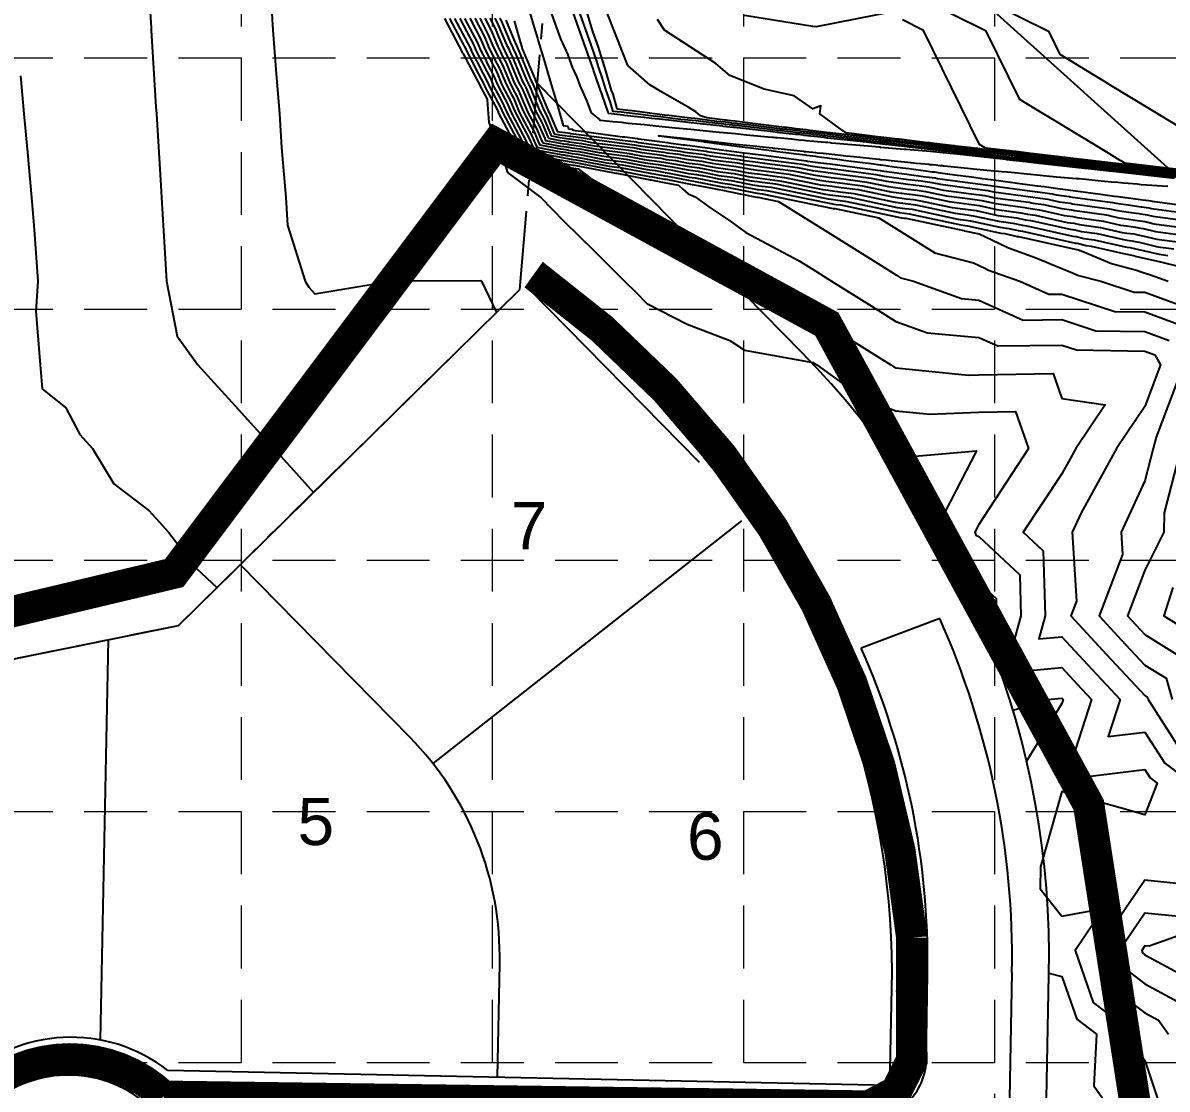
# Model space of a CAD drawing. Header units: feet. Extents: x 715 to 5843, y 11803 to 15011.
# Drawn here: x 1769.9 to 2134.4, y 13158.5 to 13498.2 of the extents above; entities that cross this region are included whole.
import ezdxf

# ---------------------------------------------------------------- set-up
doc = ezdxf.new("R2010")
doc.units = ezdxf.units.FT
doc.header["$LTSCALE"] = 20
doc.header["$MEASUREMENT"] = 0
for name, pattern in [('DASHED', [1.1, 0.85, -0.25]), ('HIDDEN', [0.375, 0.25, -0.125]), ('PHANTOM', [2.5, 1.25, -0.25, 0.25, -0.25, 0.25, -0.25]), ('PHANTOM2', [1.25, 0.625, -0.125, 0.125, -0.125, 0.125, -0.125])]:
    doc.linetypes.add(name, pattern=pattern)
for name, color, linetype in [('BC', 2, 'CONTINUOUS'), ('BOUNDARY', 6, 'PHANTOM'), ('CONC', 2, 'CONTINUOUS'), ('CONTOURS-MIN', 1, 'CONTINUOUS'), ('EROSION BLANKET', 84, 'CONTINUOUS'), ('GRID', 254, 'HIDDEN'), ('LIMITS OF DISTURBANCE', 1, 'DASHED'), ('LOT', 2, 'PHANTOM2'), ('LOTNO', 2, 'CONTINUOUS'), ('PLAT', 4, 'PHANTOM'), ('SCONTOUR', 3, 'CONTINUOUS'), ('SROW', 4, 'CONTINUOUS')]:
    doc.layers.add(name, color=color, linetype=linetype)
doc.styles.get("Standard").update_dxf_attribs({"font": 'ARIAL.TTF'})

msp = doc.modelspace()

# ---------------------------------------------------------------- linework, layer by layer
at = {"layer": 'BC', "color": 7}
msp.add_line((2084.99, 13195.68), (2083.15, 13099.71), dxfattribs=at)
msp.add_lwpolyline([(2035.9, 13148.89, 0.431739), (2057.7, 13167.49), (2058.09, 13195.35, 0.109103), (2036.94, 13299.03, -2.709763)], format="xyb", dxfattribs=at)
msp.add_arc((1819.39, 13200.19), 265.64, 359.0263, 24.0547, dxfattribs=at)
at = {"layer": 'BOUNDARY', "color": 7, "linetype": 'Continuous'}
msp.add_line((1946.07, 13621.97), (2200.37, 13392.67), dxfattribs=at)
at = {"layer": 'CONC', "color": 7}
msp.add_line((2061.96, 13308.47), (2036.94, 13299.03), dxfattribs=at)
at = {"layer": 'CONTOURS-MIN', "color": 5}
for points, elevation in [([(2140.76, 13449.86), (2126.88, 13451.5), (2120.97, 13452.16), (2119.77, 13452.29), (2118.14, 13452.47), (2115.58, 13452.78), (2112.79, 13453.09), (2097.97, 13454.85), (2092.66, 13455.44), (2090.66, 13455.66), (2086.88, 13456.11), (2085.14, 13456.3), (2076.9, 13457.29), (2074.34, 13457.57), (2072.19, 13457.81), (2067.51, 13458.37), (2066.16, 13458.52), (2065.81, 13458.56), (2060.12, 13459.24), (2058.92, 13459.38), (2058.6, 13459.41), (2056.64, 13459.63), (2049.42, 13460.5), (2047.26, 13460.74), (2043.85, 13461.15), (2043.02, 13461.25), (2042.66, 13461.29), (2028.83, 13462.96), (2026.06, 13463.27), (2020.75, 13463.92), (2019.51, 13464.05), (2017.28, 13464.33), (2016.96, 13464.36), (2013.4, 13464.8), (2012.6, 13464.88), (2012.51, 13464.89), (1997.49, 13466.73), (1996.9, 13466.8), (1996.76, 13466.82), (1995.45, 13466.98), (1995.28, 13467), (1993.97, 13467.16), (1993.65, 13467.19), (1987.76, 13467.93), (1985.72, 13468.52), (1984.23, 13469.81), (1982.1, 13471.19), (1973.69, 13476.03), (1969.6, 13478.39), (1962.59, 13484.56), (1960.79, 13489.16), (1959.49, 13492.46), (1950.19, 13516.21)], 561), ([(2139.02, 13448.76), (2134.25, 13449.32), (2122.37, 13450.65), (2119.97, 13450.92), (2116.69, 13451.29), (2115.87, 13451.38), (2110.18, 13452.02), (2105.58, 13452.56), (2093.51, 13453.91), (2088.95, 13454.42), (2087.87, 13454.55), (2083.79, 13455), (2081.51, 13455.27), (2075, 13456), (2069.52, 13456.61), (2068.31, 13456.75), (2064.71, 13457.15), (2063.75, 13457.26), (2062.34, 13457.43), (2058.9, 13457.81), (2057.96, 13457.91), (2052.33, 13458.54), (2050.66, 13458.74), (2043.79, 13459.5), (2043.04, 13459.59), (2042.86, 13459.62), (2041.62, 13459.75), (2038.62, 13460.12), (2026.23, 13461.49), (2025.21, 13461.61), (2018.82, 13462.32), (2018.42, 13462.37), (2016.66, 13462.56), (2016.03, 13462.64), (2011, 13463.19), (2010.44, 13463.25), (2007.97, 13463.56), (1998.54, 13464.59), (1996.35, 13464.83), (1996.16, 13464.86), (1993.04, 13465.2), (1992.87, 13465.22), (1985.76, 13466), (1984.58, 13466.15), (1977.35, 13466.94), (1976.49, 13467.05), (1971.75, 13467.57), (1971.22, 13467.64), (1968.46, 13467.94), (1967.79, 13468.02), (1961.42, 13468.71), (1961.14, 13468.75), (1956.5, 13469.25), (1956.34, 13469.7), (1956.23, 13470.08), (1953.68, 13477.32), (1953.52, 13477.88), (1951.67, 13483.14), (1951.56, 13483.49), (1948.72, 13491.56), (1941.1, 13513.24)], 558), ([(1810.03, 13508.46), (1810.73, 13496.54), (1810.79, 13495.84), (1812.25, 13471.43), (1812.43, 13469.19), (1813.82, 13446.36), (1814.06, 13442.54), (1815.36, 13421.26), (1815.68, 13415.89), (1819.06, 13398.34), (1825.65, 13389.24), (1830.82, 13383.55), (1836.47, 13377.33), (1843.46, 13369.63), (1849.85, 13362.59), (1856.09, 13355.72), (1862.54, 13348.62)], 574), ([(1848.77, 13508.24), (1849.55, 13495.84), (1850.49, 13483.32), (1851.66, 13469.19), (1852.28, 13458.48), (1853.63, 13442.54), (1854.16, 13433.72), (1859.81, 13415.89), (1860.99, 13413.96), (1862.91, 13411.85), (1887.11, 13415.89), (1889.35, 13416.19), (1889.49, 13416.03), (1915.79, 13416.09), (1915.89, 13415.99), (1915.99, 13415.89), (1920.8, 13405.9)], 573), ([(2142.49, 13450.95), (2120.89, 13453.5), (2119.87, 13454.12), (2119.47, 13454.36), (2115.21, 13456.95), (2098.49, 13467.07), (2096.46, 13468.31), (2093.21, 13470.28), (2087.5, 13473.73), (2076.81, 13495.49), (2054.87, 13506.43)], 564), ([(1930.58, 13504.27), (1933.12, 13495.61), (1933.81, 13493.31), (1933.98, 13492.72), (1935.6, 13487.21), (1936.89, 13482.87), (1937.86, 13479.58), (1939.64, 13473.63), (1940.74, 13469.9), (1942.07, 13465.45), (1943.47, 13465.23), (1943.72, 13464.43), (1944.97, 13464.26), (1944.99, 13464.21), (1945.05, 13464.02), (1948.55, 13463.55), (1949.37, 13463.44), (1959.42, 13462.11), (1960.86, 13461.92), (1961.63, 13461.82), (1965.65, 13461.29), (1966.04, 13461.24), (1966.95, 13461.12), (1975.25, 13460.02), (1975.7, 13459.96), (1980.26, 13459.35), (1980.75, 13459.29), (1987.93, 13458.33), (1988, 13458.32), (1992.44, 13457.73), (1998.82, 13456.91), (1998.85, 13456.9), (2004.1, 13456.22), (2005.82, 13456), (2019.5, 13454.23), (2019.85, 13454.16), (2024.02, 13453.61), (2027.02, 13453.22), (2032.53, 13452.5), (2042.96, 13451.14), (2043.58, 13451.01), (2052.25, 13449.87), (2056.71, 13449.28), (2060.5, 13448.78), (2061.29, 13448.62), (2072.56, 13447.12), (2078.19, 13446.38), (2078.82, 13446.24), (2092.97, 13444.36), (2093.24, 13444.3), (2097.75, 13443.69), (2099.11, 13443.39), (2103.26, 13442.83), (2103.5, 13442.77), (2117.04, 13440.95), (2118.11, 13440.7), (2121.3, 13440.27), (2126.1, 13439.62), (2126.31, 13439.57), (2128.63, 13439.26), (2129.45, 13439.07), (2146, 13436.81)], 557), ([(2136.71, 13448.6), (2122.84, 13450.15), (2120.03, 13450.46), (2116.2, 13450.89), (2115.97, 13450.92), (2109.31, 13451.66), (2108.12, 13451.8), (2093.79, 13453.4), (2088.37, 13454), (2088.2, 13454.02), (2083.34, 13454.56), (2083.04, 13454.6), (2075.21, 13455.47), (2068.63, 13456.2), (2068.58, 13456.21), (2064.22, 13456.69), (2063.56, 13456.77), (2063.07, 13456.81), (2063.07, 13456.81), (2063.06, 13456.81), (2058.91, 13457.16), (2058.89, 13457.16), (2057.79, 13457.25), (2057.69, 13457.26), (2051.33, 13457.79), (2051.1, 13457.82), (2050.64, 13457.87), (2043.09, 13458.51), (2042.86, 13458.53), (2042.82, 13458.54), (2041.51, 13458.65), (2040.35, 13458.77), (2027.56, 13459.88), (2027.18, 13459.92), (2026.37, 13460.01), (2025.95, 13460.05), (2025.56, 13460.09), (2025.45, 13460.11), (2019.41, 13460.63), (2018.84, 13460.7), (2018.72, 13460.71), (2017.12, 13460.85), (2014.71, 13461.11), (2010.17, 13461.52), (2009.68, 13461.56), (2009, 13461.64), (2008.46, 13461.69), (2000.44, 13462.41), (1998.6, 13462.61), (1996.87, 13462.77), (1994.32, 13463.05), (1991.87, 13463.27), (1990.78, 13463.39), (1985.56, 13463.87), (1982.7, 13464.18), (1977.67, 13464.64), (1975.67, 13464.87), (1972.53, 13465.16), (1969.7, 13465.47), (1967.92, 13465.64), (1966.68, 13465.77), (1962.72, 13466.14), (1960.55, 13466.38), (1957.84, 13466.64), (1953.78, 13467.09), (1953.69, 13467.35), (1951.01, 13469.49), (1949.61, 13473.42), (1947.42, 13478.22), (1946.49, 13480.85), (1944.93, 13484.24), (1943.6, 13487.99), (1941.23, 13493.03), (1938.08, 13501.91)], 557), ([(2139.6, 13449.13), (2131.79, 13450.05), (2121.9, 13451.15), (2119.9, 13451.38), (2117.17, 13451.68), (2115.77, 13451.85), (2111.05, 13452.37), (2103.04, 13453.32), (2093.23, 13454.42), (2089.52, 13454.83), (2087.54, 13455.07), (2084.24, 13455.43), (2079.97, 13455.94), (2074.78, 13456.52), (2070.41, 13457.01), (2068.04, 13457.29), (2065.19, 13457.61), (2064.44, 13457.69), (2061.6, 13458.03), (2058.91, 13458.33), (2058.18, 13458.41), (2053.77, 13458.9), (2050.25, 13459.33), (2044.95, 13459.92), (2043.31, 13460.11), (2042.92, 13460.16), (2041.96, 13460.27), (2035.36, 13461.07), (2026.18, 13462.08), (2023.72, 13462.38), (2019.05, 13462.9), (2018.04, 13463.02), (2016.76, 13463.16), (2015.15, 13463.36), (2011.54, 13463.76), (2011.13, 13463.8), (2004.48, 13464.62), (1997.99, 13465.33), (1996.48, 13465.5), (1995.93, 13465.56), (1993.79, 13465.8), (1993.23, 13465.87), (1988.39, 13466.4), (1984.25, 13466.92), (1979.51, 13467.44), (1976.09, 13467.86), (1973.09, 13468.19), (1970.77, 13468.49), (1969.07, 13468.67), (1965.91, 13469.07), (1962.15, 13469.48), (1960.58, 13469.68), (1957.89, 13469.97), (1957.8, 13470.23), (1957.06, 13472.75), (1955.57, 13476.99), (1954.47, 13480.74), (1953.36, 13483.89), (1952.65, 13486.28), (1950.93, 13491.17), (1946.31, 13504.32)], 559), ([(2048, 13501.87), (2022.66, 13496.95), (2021.56, 13496.97), (1999.74, 13500.49)], 563), ([(1904.26, 13499.6), (1910.1, 13488.46), (1910.18, 13488.28), (1912.78, 13483.33), (1912.8, 13483.3), (1915.87, 13477.46), (1915.9, 13477.39), (1917.77, 13473.86), (1918, 13470.57), (1918.09, 13469.29), (1918.3, 13466.45), (1923.91, 13451.88), (1924.28, 13450.55), (1934.89, 13442.54), (1938.53, 13438.8), (1942.24, 13434.99), (1951.86, 13425.6), (1961.57, 13415.89), (1965.16, 13412.35), (1968.68, 13408.79), (1981.48, 13402.15), (1995.12, 13397.04), (1999.74, 13393.9), (2021.56, 13390.01), (2022.03, 13389.72), (2022.78, 13389.24), (2037.43, 13378.59), (2048, 13374.63), (2058.83, 13373.51), (2074.44, 13374.17), (2086.11, 13374.35), (2090.23, 13362.59), (2074.44, 13338.35), (2073.2, 13335.95), (2073.47, 13334.96), (2074.44, 13334.54), (2087.44, 13322.4), (2087.85, 13309.3), (2082.83, 13291.1), (2100.88, 13292.86), (2105.77, 13287.57), (2110.37, 13282.65), (2102.17, 13257.29), (2127.33, 13260.31), (2129, 13257.69), (2131.27, 13256), (2127.33, 13245.88), (2119.48, 13248.09), (2100.88, 13253.32), (2094.07, 13229.35), (2093.98, 13222.39), (2100.88, 13213.65), (2114.18, 13216.1), (2105.1, 13202.7), (2110.85, 13186.09), (2124.06, 13176.05), (2123.88, 13172.58), (2127.33, 13167.69), (2131.87, 13153.98)], 571), ([(1907.45, 13499.6), (1912.38, 13490.22), (1912.94, 13488.86), (1915.14, 13484.68), (1915.26, 13484.39), (1917.86, 13479.45), (1918.54, 13477.82), (1921.29, 13472.63), (1922.17, 13470.96), (1922.78, 13469.51), (1928.93, 13457.91), (1929.25, 13457.15), (1930.01, 13455.72), (1941.48, 13453.54), (1941.65, 13453.52), (1941.8, 13453.5), (1942.61, 13453.34), (1943.31, 13453.21), (1945.2, 13452.85), (1945.57, 13452.8), (1958.22, 13450.39), (1958.83, 13450.31), (1959.07, 13450.28), (1969.76, 13448.2), (1969.98, 13448.18), (1974.18, 13447.35), (1974.24, 13447.35), (1978.71, 13446.47), (1980.13, 13445.2), (1981.79, 13443.72), (1984.04, 13442.73), (1988.78, 13439.4), (1995.12, 13435.11), (2000.17, 13431.41), (2017.21, 13422.36), (2022.52, 13419.04), (2027.55, 13415.89), (2040.17, 13407.99), (2048, 13403.09), (2058.13, 13399.45), (2074.44, 13397.98), (2080.44, 13395.28), (2100.88, 13395.5), (2105.57, 13393.97), (2127.33, 13393.55), (2130.46, 13392.4), (2132.34, 13389.24), (2127.33, 13375.99), (2118.31, 13362.59), (2107.02, 13342.13), (2104.16, 13335.95), (2105.56, 13314), (2103.75, 13309.3), (2115.11, 13296.98), (2127.33, 13283.91), (2128.1, 13283.43), (2128.32, 13282.65), (2138.31, 13267.06)], 569), ([(1909.05, 13499.61), (1913.51, 13491.1), (1914.32, 13489.16), (1916.32, 13485.36), (1916.49, 13484.94), (1918.86, 13480.45), (1919.86, 13478.03), (1922.36, 13473.3), (1923.17, 13471.78), (1924.09, 13469.57), (1929.71, 13458.98), (1930.23, 13457.74), (1930.93, 13456.43), (1941.42, 13454.44), (1941.74, 13454.4), (1942.02, 13454.36), (1942.76, 13454.22), (1943.4, 13454.1), (1945.13, 13453.77), (1945.86, 13453.68), (1957.43, 13451.46), (1959.03, 13451.26), (1959.64, 13451.18), (1969.43, 13449.28), (1970.43, 13449.15), (1974.28, 13448.4), (1974.75, 13448.34), (1982.59, 13446.8), (1983.15, 13446.73), (1987.29, 13445.91), (1993.79, 13444.62), (1994.28, 13444.56), (2003.65, 13442.69), (2003.75, 13442.67), (2003.79, 13442.67), (2004.05, 13442.64), (2010.65, 13441.29), (2026.31, 13431.48), (2044.16, 13420.31), (2048.24, 13417.76), (2049.49, 13416.97), (2053.6, 13415.89), (2068.96, 13410.37), (2074.44, 13409.88), (2088.6, 13403.51), (2100.88, 13403.64), (2111.68, 13400.12), (2127.33, 13399.82), (2135.02, 13397)], 568), ([(1910.64, 13499.61), (1914.65, 13491.98), (1915.69, 13489.45), (1917.49, 13486.03), (1917.72, 13485.49), (1919.85, 13481.44), (1921.18, 13478.25), (1923.44, 13473.97), (1924.17, 13472.6), (1925.41, 13469.63), (1930.49, 13460.04), (1931.21, 13458.33), (1931.84, 13457.14), (1941.36, 13455.34), (1941.83, 13455.28), (1942.24, 13455.23), (1942.91, 13455.1), (1943.49, 13454.99), (1945.06, 13454.69), (1946.14, 13454.55), (1956.63, 13452.54), (1959.22, 13452.21), (1960.21, 13452.09), (1969.1, 13450.36), (1970.88, 13450.13), (1974.38, 13449.45), (1975.26, 13449.34), (1982.38, 13447.94), (1983.59, 13447.78), (1987.35, 13447.04), (1993.26, 13445.87), (1994.69, 13445.68), (2003.22, 13443.98), (2003.79, 13443.91), (2003.97, 13443.88), (2005.46, 13443.69), (2028.06, 13439.08), (2028.24, 13439.05), (2028.36, 13439.04), (2028.6, 13439.01), (2029.04, 13438.95), (2042.59, 13436.11), (2049.95, 13431.5), (2060.44, 13424.93), (2072.73, 13421.7), (2076.53, 13419.88), (2077.56, 13419.39), (2087.54, 13415.89), (2096.77, 13411.75), (2100.88, 13411.79), (2117.78, 13406.27), (2127.33, 13406.09), (2139.58, 13401.59)], 567), ([(1912.24, 13499.62), (1915.79, 13492.85), (1917.07, 13489.75), (1918.67, 13486.71), (1918.95, 13486.04), (1920.84, 13482.44), (1922.5, 13478.46), (1924.52, 13474.65), (1925.16, 13473.42), (1926.73, 13469.68), (1931.28, 13461.11), (1932.2, 13458.92), (1932.76, 13457.86), (1941.29, 13456.24), (1941.92, 13456.16), (1942.46, 13456.09), (1943.06, 13455.97), (1943.58, 13455.88), (1944.99, 13455.61), (1946.43, 13455.42), (1955.84, 13453.62), (1959.41, 13453.17), (1960.78, 13452.99), (1968.77, 13451.44), (1971.33, 13451.11), (1974.47, 13450.5), (1975.77, 13450.33), (1982.18, 13449.07), (1984.03, 13448.83), (1987.41, 13448.17), (1992.73, 13447.11), (1995.11, 13446.81), (2002.78, 13445.27), (2003.82, 13445.14), (2004.16, 13445.09), (2006.86, 13444.74), (2027.24, 13440.58), (2027.82, 13440.51), (2028.23, 13440.45), (2028.99, 13440.35), (2030.43, 13440.17), (2049.84, 13436.1), (2050.52, 13436.01), (2050.86, 13435.97), (2051.16, 13435.93), (2069.63, 13431.98), (2069.81, 13431.95), (2069.9, 13431.94), (2074.53, 13430.93), (2080.76, 13427.95), (2083.87, 13426.47), (2092.4, 13423.48), (2102.63, 13419.21), (2103.53, 13418.83), (2106.13, 13417.75), (2113.26, 13415.89), (2123.88, 13412.42), (2127.33, 13412.36), (2144.14, 13406.19)], 566), ([(1915.43, 13499.63), (1918.06, 13494.61), (1919.83, 13490.33), (1921.03, 13488.06), (1921.41, 13487.13), (1922.83, 13484.44), (1925.14, 13478.88), (1926.67, 13476), (1927.16, 13475.07), (1929.36, 13469.8), (1932.85, 13463.24), (1934.16, 13460.1), (1934.6, 13459.28), (1941.17, 13458.04), (1942.09, 13457.92), (1942.89, 13457.82), (1943.36, 13457.73), (1943.76, 13457.65), (1944.84, 13457.45), (1946.99, 13457.17), (1954.26, 13455.78), (1959.79, 13455.07), (1961.93, 13454.8), (1968.1, 13453.6), (1972.24, 13453.07), (1974.67, 13452.59), (1976.79, 13452.32), (1981.76, 13451.35), (1984.9, 13450.94), (1987.53, 13450.42), (1991.66, 13449.6), (1995.93, 13449.05), (2001.91, 13447.86), (2003.88, 13447.6), (2004.53, 13447.52), (2009.67, 13446.85), (2025.6, 13443.6), (2026.97, 13443.42), (2027.96, 13443.29), (2029.78, 13443.05), (2033.22, 13442.6), (2048.45, 13439.41), (2050.9, 13439.09), (2052.16, 13438.93), (2053.23, 13438.79), (2067.78, 13435.68), (2070.42, 13435.32), (2071.75, 13435.15), (2081.13, 13433.1), (2083.99, 13432.72), (2087.51, 13431.93), (2088.36, 13431.82), (2105.24, 13428.03), (2105.76, 13427.96), (2108.66, 13427.3), (2110.21, 13427.09), (2121.51, 13424.48), (2121.73, 13424.45), (2122.06, 13424.41), (2124.13, 13423.92), (2124.27, 13423.9), (2132.3, 13422.01), (2132.74, 13421.95), (2138.4, 13420.57)], 564), ([(1917.02, 13499.63), (1919.2, 13495.49), (1921.21, 13490.63), (1922.21, 13488.74), (1922.64, 13487.68), (1923.83, 13485.43), (1926.46, 13479.1), (1927.75, 13476.67), (1928.16, 13475.89), (1930.68, 13469.86), (1933.63, 13464.3), (1935.15, 13460.7), (1935.52, 13460), (1941.11, 13458.94), (1942.18, 13458.8), (1943.11, 13458.68), (1943.51, 13458.6), (1943.85, 13458.54), (1944.77, 13458.36), (1947.28, 13458.04), (1953.46, 13456.86), (1959.98, 13456.03), (1962.5, 13455.7), (1967.77, 13454.68), (1972.69, 13454.05), (1974.77, 13453.64), (1977.3, 13453.32), (1981.55, 13452.48), (1985.34, 13451.99), (1987.59, 13451.55), (1991.13, 13450.85), (1996.34, 13450.17), (2001.47, 13449.15), (2003.91, 13448.83), (2004.71, 13448.73), (2011.07, 13447.9), (2024.78, 13445.11), (2026.55, 13444.88), (2027.83, 13444.71), (2030.17, 13444.4), (2034.61, 13443.82), (2047.76, 13441.07), (2051.09, 13440.63), (2052.81, 13440.41), (2054.27, 13440.21), (2066.85, 13437.52), (2070.73, 13437.01), (2072.67, 13436.75), (2080.8, 13434.98), (2085.28, 13434.38), (2088.32, 13433.7), (2089.7, 13433.52), (2104.36, 13430.22), (2105.4, 13430.08), (2107.92, 13429.51), (2111.19, 13429.07), (2121.02, 13426.8), (2121.67, 13426.71), (2122.64, 13426.58), (2124.44, 13426.16), (2124.89, 13426.1), (2131.89, 13424.45), (2134.63, 13424.07)], 563), ([(1918.62, 13499.63), (1920.34, 13496.37), (1922.59, 13490.92), (1923.38, 13489.41), (1923.88, 13488.23), (1924.82, 13486.43), (1927.78, 13479.31), (1928.82, 13477.34), (1929.16, 13476.71), (1932, 13469.92), (1934.41, 13465.37), (1936.13, 13461.29), (1936.44, 13460.71), (1941.05, 13459.84), (1942.27, 13459.68), (1943.33, 13459.54), (1943.66, 13459.48), (1943.94, 13459.43), (1944.7, 13459.28), (1947.56, 13458.92), (1952.67, 13457.94), (1960.17, 13456.98), (1963.07, 13456.61), (1967.44, 13455.76), (1973.14, 13455.03), (1974.87, 13454.69), (1977.81, 13454.31), (1981.35, 13453.62), (1985.77, 13453.05), (1987.65, 13452.68), (1990.6, 13452.09), (1996.76, 13451.3), (2001.03, 13450.44), (2003.94, 13450.06), (2004.9, 13449.94), (2012.48, 13448.96), (2023.95, 13446.62), (2026.13, 13446.33), (2027.69, 13446.13), (2030.57, 13445.75), (2036, 13445.04), (2047.06, 13442.73), (2051.29, 13442.17), (2053.46, 13441.88), (2055.31, 13441.64), (2065.92, 13439.37), (2071.04, 13438.7), (2073.59, 13438.36), (2080.47, 13436.85), (2086.56, 13436.04), (2089.14, 13435.47), (2091.04, 13435.21), (2103.49, 13432.42), (2105.04, 13432.21), (2107.18, 13431.72), (2112.17, 13431.05), (2120.54, 13429.12), (2121.61, 13428.97), (2123.22, 13428.75), (2124.75, 13428.39), (2125.51, 13428.29), (2131.49, 13426.88), (2136.52, 13426.2)], 562), ([(1920.22, 13499.64), (1921.47, 13497.24), (1923.97, 13491.21), (1924.56, 13490.09), (1925.11, 13488.77), (1925.81, 13487.43), (1929.11, 13479.52), (1929.9, 13478.02), (1930.16, 13477.53), (1933.31, 13469.98), (1935.2, 13466.43), (1937.12, 13461.88), (1937.36, 13461.42), (1940.98, 13460.73), (1942.36, 13460.56), (1943.55, 13460.41), (1943.8, 13460.36), (1944.03, 13460.32), (1944.63, 13460.2), (1947.85, 13459.79), (1951.88, 13459.02), (1960.36, 13457.93), (1963.64, 13457.51), (1967.11, 13456.84), (1973.59, 13456.01), (1974.97, 13455.74), (1978.32, 13455.31), (1981.14, 13454.75), (1986.21, 13454.1), (1987.71, 13453.8), (1990.06, 13453.34), (1997.17, 13452.42), (2000.6, 13451.73), (2003.97, 13451.3), (2005.08, 13451.15), (2013.88, 13450.01), (2023.13, 13448.12), (2025.71, 13447.79), (2027.56, 13447.55), (2030.96, 13447.1), (2037.39, 13446.26), (2046.36, 13444.38), (2051.48, 13443.71), (2054.11, 13443.36), (2056.35, 13443.07), (2064.99, 13441.22), (2071.34, 13440.38), (2074.51, 13439.96), (2080.14, 13438.73), (2087.84, 13437.71), (2089.96, 13437.23), (2092.38, 13436.91), (2102.61, 13434.61), (2104.69, 13434.33), (2106.45, 13433.93), (2113.14, 13433.03), (2120.05, 13431.43), (2121.54, 13431.23), (2123.79, 13430.93), (2125.06, 13430.63), (2126.14, 13430.48), (2131.08, 13429.32), (2138.42, 13428.32)], 561), ([(1923.75, 13499), (1926.73, 13491.8), (1926.92, 13491.44), (1927.57, 13489.87), (1927.8, 13489.42), (1931.75, 13479.95), (1932.05, 13479.37), (1932.15, 13479.18), (1935.95, 13470.1), (1936.77, 13468.56), (1939.08, 13463.06), (1939.19, 13462.85), (1940.86, 13462.53), (1942.53, 13462.32), (1943.98, 13462.13), (1944.1, 13462.11), (1944.21, 13462.09), (1944.48, 13462.04), (1948.41, 13461.54), (1950.29, 13461.18), (1960.74, 13459.84), (1964.78, 13459.32), (1966.44, 13459), (1974.49, 13457.97), (1975.16, 13457.83), (1979.34, 13457.3), (1980.73, 13457.02), (1987.08, 13456.21), (1987.83, 13456.06), (1989, 13455.83), (1998, 13454.66), (1999.72, 13454.32), (2004.04, 13453.76), (2005.45, 13453.58), (2016.69, 13452.12), (2021.49, 13451.14), (2024.86, 13450.7), (2027.29, 13450.38), (2031.75, 13449.8), (2040.18, 13448.7), (2044.97, 13447.7), (2051.86, 13446.79), (2055.41, 13446.32), (2058.43, 13445.93), (2063.14, 13444.92), (2071.95, 13443.75), (2076.35, 13443.17), (2079.48, 13442.48), (2090.4, 13441.03), (2091.6, 13440.76), (2095.07, 13440.3), (2100.86, 13439), (2103.97, 13438.58), (2104.98, 13438.35), (2115.09, 13436.99), (2119.08, 13436.07), (2121.42, 13435.75), (2124.95, 13435.27), (2125.69, 13435.1), (2127.38, 13434.87), (2130.26, 13434.19), (2142.21, 13432.57)], 559), ([(1926.36, 13498.81), (1928.34, 13492.14), (1928.85, 13490.43), (1928.87, 13490.37), (1928.99, 13489.95), (1933.07, 13480.16), (1933.13, 13480.04), (1933.15, 13480), (1937.27, 13470.16), (1937.55, 13469.63), (1940.07, 13463.65), (1940.11, 13463.56), (1940.8, 13463.43), (1942.62, 13463.2), (1944.2, 13463), (1944.25, 13462.99), (1944.3, 13462.98), (1944.41, 13462.96), (1948.7, 13462.41), (1949.5, 13462.26), (1960.93, 13460.79), (1965.35, 13460.23), (1966.11, 13460.08), (1974.94, 13458.94), (1975.26, 13458.88), (1979.85, 13458.29), (1980.52, 13458.16), (1987.52, 13457.26), (1987.89, 13457.19), (1988.47, 13457.07), (1998.41, 13455.79), (1999.29, 13455.61), (2004.07, 13454.99), (2005.63, 13454.79), (2018.09, 13453.17), (2020.67, 13452.65), (2024.44, 13452.15), (2027.15, 13451.8), (2032.14, 13451.15), (2041.57, 13449.92), (2044.27, 13449.35), (2052.06, 13448.33), (2056.06, 13447.8), (2059.47, 13447.35), (2062.21, 13446.77), (2072.26, 13445.44), (2077.27, 13444.77), (2079.15, 13444.36), (2091.69, 13442.69), (2092.42, 13442.53), (2096.41, 13442), (2099.99, 13441.19), (2103.62, 13440.7), (2104.24, 13440.56), (2116.07, 13438.97), (2118.59, 13438.39), (2121.36, 13438.01), (2125.52, 13437.45), (2126, 13437.34), (2128.01, 13437.06), (2129.85, 13436.63), (2144.1, 13434.69)], 558), ([(2141.34, 13450.22), (2124.42, 13452.22), (2120.5, 13452.66), (2119.71, 13452.75), (2118.62, 13452.87), (2115.48, 13453.24), (2113.67, 13453.44), (2095.43, 13455.61), (2092.38, 13455.95), (2091.23, 13456.08), (2086.55, 13456.63), (2085.59, 13456.74), (2075.37, 13457.96), (2074.13, 13458.1), (2073.08, 13458.21), (2067.24, 13458.91), (2066.65, 13458.98), (2066.49, 13459), (2059.39, 13459.85), (2058.93, 13459.9), (2058.81, 13459.91), (2058.07, 13460), (2049, 13461.09), (2048.41, 13461.15), (2044.12, 13461.67), (2043.08, 13461.8), (2043.01, 13461.81), (2032.14, 13463.12), (2029.84, 13464.72), (2023.75, 13469.19), (2024.1, 13471.75), (2021.56, 13470.78), (2015.65, 13474.91), (2006.02, 13477.06), (1995.12, 13481.4), (1990.69, 13485.24), (1974.26, 13495.84), (1972.1, 13499.29)], 562), ([(2141.91, 13450.59), (2121.96, 13452.94), (2120.03, 13453.16), (2119.64, 13453.2), (2119.11, 13453.26), (2115.38, 13453.7), (2114.54, 13453.8), (2092.89, 13456.37), (2092.1, 13456.46), (2091.8, 13456.49), (2086.22, 13457.16), (2086.05, 13457.17), (2076.52, 13458.31), (2074.67, 13459.43), (2056.84, 13495.73), (2050.11, 13499.09)], 563), ([(2134.66, 13446.01), (2126.12, 13446.62), (2124.82, 13446.75), (2122.05, 13447.03), (2120.51, 13447.15), (2118.71, 13447.33), (2116.69, 13447.48), (2113.43, 13447.72), (2106.48, 13448.44), (2105.49, 13448.54), (2099.14, 13449.03), (2096.03, 13449.35), (2092.95, 13449.67), (2090.86, 13449.83), (2083.53, 13450.6), (2081.77, 13450.74), (2079.61, 13450.97), (2076.99, 13451.18), (2072.75, 13451.62), (2070.78, 13451.78), (2064.41, 13452.46), (2063.21, 13452.56), (2062.9, 13452.58), (2062.09, 13452.67), (2060.7, 13452.82), (2059.63, 13452.91), (2058.81, 13452.99), (2058.53, 13453.02), (2056, 13453.29), (2054.42, 13453.42), (2051.78, 13453.7), (2046.53, 13454.26), (2044.83, 13454.41), (2043.15, 13454.59), (2042.84, 13454.62), (2042.55, 13454.65), (2034.57, 13455.5), (2032.08, 13455.72), (2030.36, 13455.91), (2026.73, 13456.3), (2024.8, 13456.51), (2023.04, 13456.7), (2022.55, 13456.75), (2021.56, 13456.84), (2019.34, 13457.08), (2018.86, 13457.13), (2018.61, 13457.16), (2009.47, 13458.15), (2008.9, 13458.2), (2008.84, 13458.21), (2006.47, 13458.47), (2004.63, 13458.67), (2003.74, 13458.75), (1998.18, 13459.36), (1998.02, 13459.37), (1990.51, 13460.2), (1990.35, 13460.22), (1987.25, 13460.56), (1986.96, 13460.58), (1979.37, 13461.42), (1979.24, 13461.44), (1974.22, 13461.99), (1974.2, 13461.99), (1972.42, 13462.19), (1974.16, 13461.97), (1974.22, 13461.96), (1979.19, 13461.31), (1979.31, 13461.29), (1986.7, 13460.33), (1987.09, 13460.28), (1990.09, 13459.89), (1990.83, 13459.79), (1998.2, 13458.83), (2003.54, 13458.13), (2004.15, 13458.05), (2005.87, 13457.83), (2006.09, 13457.8), (2008.33, 13457.5), (2010.33, 13457.24), (2019.03, 13456.1), (2019.49, 13456.04), (2021.55, 13455.77), (2022.36, 13455.66), (2022.82, 13455.6), (2024.44, 13455.39), (2026.2, 13455.16), (2026.84, 13455.07), (2030.17, 13454.64), (2031.45, 13454.47), (2033.04, 13454.26), (2040.11, 13453.33), (2042.99, 13452.95), (2043.27, 13452.91), (2044.76, 13452.72), (2047.48, 13452.35), (2052.1, 13451.75), (2054.39, 13451.45), (2055.97, 13451.23), (2058.14, 13450.95), (2059.56, 13450.76), (2060.26, 13450.67), (2061.44, 13450.51), (2062.12, 13450.42), (2066.81, 13449.79), (2072.12, 13449.1), (2075.56, 13448.64), (2078.19, 13448.29), (2079.91, 13448.06), (2087.51, 13447.04), (2093.11, 13446.3), (2095.4, 13446), (2098.08, 13445.64), (2100.33, 13445.34), (2102.9, 13445), (2103.61, 13444.9), (2113.21, 13443.6), (2117.62, 13443.02), (2118.77, 13442.87), (2121.17, 13442.54), (2122.87, 13442.32), (2126.62, 13441.81), (2128.54, 13441.55), (2129.25, 13441.46), (2129.63, 13441.41), (2145.47, 13439.26)], 556), ([(2139.63, 13389.24), (2130.93, 13366.22), (2130.01, 13362.59), (2127.33, 13352.27), (2119.78, 13335.95), (2120.23, 13328.79), (2112.76, 13309.3), (2119.78, 13301.69), (2127.33, 13293.61), (2134.06, 13289.43), (2135.98, 13282.65)], 568), ([(2138.79, 13362.59), (2133.47, 13342.14), (2133.34, 13335.95), (2127.33, 13323.8), (2121.77, 13309.3), (2124.45, 13306.39), (2127.33, 13303.31), (2140.01, 13295.43)], 567), ([(2044.35, 13362.13), (2046.38, 13360.96), (2048, 13359.6), (2073.72, 13361.87), (2060.35, 13335.95), (2063.38, 13324.8), (2074.44, 13319.95), (2079.93, 13314.83), (2080.11, 13309.3), (2077.82, 13301.02)], 572), ([(2136.23, 13318.27), (2133.31, 13309.3), (2145.97, 13301.43)], 566), ([(2085.33, 13279.22), (2096.33, 13282.65), (2100.88, 13283.09), (2101.1, 13282.86), (2101.3, 13282.65), (2100.88, 13281.37), (2089.65, 13262.98)], 572), ([(2138.05, 13213.51), (2127.33, 13214.63), (2119.24, 13202.7), (2121.33, 13196.66), (2127.33, 13192.1), (2137.67, 13186.48)], 569), ([(2153.77, 13213.03), (2128.67, 13204.06), (2127.33, 13204.2), (2126.31, 13202.7), (2126.57, 13201.94), (2127.33, 13201.37), (2143.65, 13192.5)], 568), ([(2096.78, 13195.5), (2100.88, 13194.46), (2105.61, 13180.81), (2111.87, 13176.05), (2111.05, 13159.64), (2118.25, 13149.4), (2116.7, 13138.7), (2125.79, 13122.75), (2125.22, 13120.63), (2121.19, 13096.1), (2118.47, 13087.18), (2115.08, 13069.46), (2108.26, 13050.24), (2106.55, 13042.81), (2100.88, 13029.28), (2093.22, 13016.16), (2093.11, 13015.93)], 572)]:
    msp.add_lwpolyline(points, dxfattribs=dict(at, elevation=elevation))
at = {"layer": 'EROSION BLANKET', "const_width": 10}
msp.add_lwpolyline([(1615.6, 12896.15), (1740.27, 12892.98, 0.467149), (1747.46, 12901.15), (1749.72, 13101.1), (1745.71, 13106.25, -0.831057), (1814.74, 13156.27), (2039.28, 13153.14), (2048.08, 13157.73), (2053.09, 13167.76), (2052.99, 13189.8), (2053.08, 13206.77, 0.218453), (1932.6, 13418, -3.75224)], format="xyb", dxfattribs=at)
at = {"layer": 'GRID', "color": 252, "linetype": 'HIDDEN', "lineweight": 0, "ltscale": 4}
for p, q in [((1839.45, 14927.01), (1839.45, 12126.65)), ((1919.45, 14927.01), (1919.45, 12126.65)), ((1999.45, 14927.01), (1999.45, 12126.65)), ((2079.45, 14927.01), (2079.45, 12126.65)), ((799.45, 13487.01), (5759.45, 13487.01)), ((799.45, 13407.01), (5759.45, 13407.01)), ((799.45, 13327.01), (5759.45, 13327.01)), ((799.45, 13247.01), (5759.45, 13247.01)), ((799.45, 13167.01), (5759.45, 13167.01))]:
    msp.add_line(p, q, dxfattribs=at)
at = {"layer": 'LIMITS OF DISTURBANCE', "ltscale": 6, "const_width": 10}
msp.add_lwpolyline([(2329.19, 12307.16), (2362.22, 12310.63), (2403.94, 12376.67), (2311.81, 12647.75), (2210.98, 12835.42), (2136.79, 13073.25), (2109.43, 13249.08), (2026, 13402.21), (1920.68, 13459.63), (1818.1, 13322.91), (1605.78, 13272.31), (1591.6, 12453.43), (1715.13, 12466.33), (1818.2, 12467.91), (2043.38, 12444.45), (2096.72, 12432.15), (2117.6, 12307.9)], close=True, dxfattribs=at)
at = {"layer": 'LOT', "color": 7, "linetype": 'Continuous'}
for p, q in [((1998.78, 13339.51), (1900.48, 13262.3)), ((1839.12, 13325.6), (1893.14, 13270.64)), ((1797.11, 13301.7), (1794.5, 13174.21)), ((1921.07, 13162.3), (1921.81, 13198.5))]:
    msp.add_line(p, q, dxfattribs=at)
msp.add_arc((1821.83, 13200.54), 100, 358.8291, 44.5102, dxfattribs=at)
at = {"layer": 'PLAT', "color": 7}
for p, q in [((1928.26, 13413.23), (1946.07, 13621.97)), ((1819.45, 13306.26), (1928.26, 13413.23)), ((1819.45, 13306.26), (1928.26, 13413.23)), ((1819.45, 13306.26), (1928.26, 13413.23)), ((1819.45, 13306.26), (1928.26, 13413.23)), ((1608.06, 13263.08), (1819.45, 13306.26)), ((1608.06, 13263.08), (1819.45, 13306.26)), ((1608.06, 13263.08), (1819.45, 13306.26)), ((1608.06, 13263.08), (1819.45, 13306.26))]:
    msp.add_line(p, q, dxfattribs=at)
at = {"layer": 'PLAT', "color": 7, "linetype": 'Continuous'}
for p, q in [((1819.45, 13306.26), (1928.26, 13413.23)), ((1608.06, 13263.08), (1819.45, 13306.26))]:
    msp.add_line(p, q, dxfattribs=at)
at = {"layer": 'SCONTOUR', "color": 5}
for points, elevation in [([(2140.18, 13449.49), (2129.34, 13450.77), (2121.43, 13451.65), (2119.84, 13451.83), (2117.65, 13452.08), (2115.68, 13452.31), (2111.92, 13452.73), (2100.51, 13454.08), (2092.94, 13454.93), (2090.09, 13455.25), (2087.21, 13455.59), (2084.69, 13455.87), (2078.44, 13456.62), (2074.56, 13457.05), (2071.3, 13457.41), (2067.78, 13457.83), (2065.68, 13458.07), (2065.12, 13458.13), (2060.86, 13458.64), (2058.92, 13458.86), (2058.39, 13458.91), (2055.2, 13459.27), (2049.83, 13459.91), (2046.1, 13460.33), (2043.58, 13460.63), (2042.97, 13460.71), (2042.31, 13460.78), (2032.09, 13462.02), (2026.12, 13462.68), (2022.24, 13463.15), (2019.28, 13463.47), (2017.66, 13463.67), (2016.86, 13463.76), (2014.28, 13464.08), (2012.07, 13464.32), (2011.82, 13464.35), (2000.99, 13465.68), (1997.44, 13466.06), (1996.62, 13466.16), (1995.69, 13466.27), (1994.53, 13466.4), (1993.6, 13466.51), (1991.02, 13466.8), (1983.93, 13467.68), (1981.67, 13467.93), (1975.69, 13468.68), (1974.44, 13468.82), (1970.31, 13469.34), (1969.68, 13469.41), (1964.03, 13470.12), (1962.87, 13470.25), (1960.02, 13470.61), (1959.29, 13470.69), (1959.27, 13470.76), (1957.9, 13475.41), (1957.46, 13476.67), (1955.42, 13483.6), (1955.05, 13484.64), (1953.75, 13489.06), (1953.14, 13490.78), (1951.51, 13495.4), (1944.34, 13519.25)], 560), ([(2140.65, 13463.61), (2129.83, 13470.17), (2116, 13478.55), (2114.47, 13479.47), (2108.47, 13483.11), (2103.31, 13486.24), (2102.23, 13486.89), (2100.34, 13488.04), (2096.79, 13495.26), (2059.62, 13513.77)], 565), ([(1905.85, 13499.6), (1911.24, 13489.34), (1911.56, 13488.57), (1913.96, 13484), (1914.03, 13483.85), (1916.87, 13478.45), (1917.22, 13477.61), (1920.21, 13471.95), (1921.17, 13470.13), (1921.46, 13469.45), (1928.14, 13456.85), (1928.26, 13456.56), (1929.09, 13455.01), (1941.54, 13452.64), (1941.57, 13452.64), (1941.59, 13452.63), (1942.46, 13452.47), (1943.22, 13452.32), (1945.27, 13451.93), (1945.29, 13451.93), (1946.77, 13451.65), (1952.83, 13447.15), (1958.11, 13442.54), (1963.48, 13437.3), (1968.68, 13432.1), (1974.06, 13427.31), (1994.05, 13418.48), (1994.51, 13418.16), (1995.12, 13417.74), (1995.61, 13417.39), (1998.42, 13415.89), (2012.23, 13406.49), (2021.56, 13404.82), (2031.1, 13398.85), (2046.45, 13389.24), (2047.35, 13388.59), (2048, 13388.34), (2071.16, 13385.93), (2074.44, 13386.08), (2098.1, 13386.44), (2100.88, 13378.48), (2114.72, 13376.53), (2105.33, 13362.59), (2100.88, 13354.53), (2088.55, 13335.95), (2094.95, 13329.96), (2095.6, 13309.3), (2093.56, 13301.92), (2100.88, 13302.64), (2110.44, 13292.28), (2119.44, 13282.65), (2115.62, 13270.85), (2127.33, 13272.25), (2133.65, 13262.38), (2142.2, 13256)], 570), ([(1913.83, 13499.62), (1916.92, 13493.73), (1918.45, 13490.04), (1919.85, 13487.38), (1920.18, 13486.58), (1921.84, 13483.44), (1923.82, 13478.67), (1925.59, 13475.32), (1926.16, 13474.24), (1928.04, 13469.74), (1932.06, 13462.17), (1933.18, 13459.51), (1933.68, 13458.57), (1941.23, 13457.14), (1942.01, 13457.04), (1942.68, 13456.95), (1943.21, 13456.85), (1943.67, 13456.76), (1944.91, 13456.53), (1946.71, 13456.3), (1955.05, 13454.7), (1959.6, 13454.12), (1961.35, 13453.89), (1968.43, 13452.52), (1971.78, 13452.09), (1974.57, 13451.55), (1976.28, 13451.33), (1981.97, 13450.21), (1984.46, 13449.89), (1987.47, 13449.29), (1992.19, 13448.36), (1995.52, 13447.93), (2002.34, 13446.56), (2003.85, 13446.37), (2004.34, 13446.31), (2008.26, 13445.8), (2026.42, 13442.09), (2027.39, 13441.96), (2028.1, 13441.87), (2029.39, 13441.7), (2031.83, 13441.39), (2049.15, 13437.76), (2050.71, 13437.55), (2051.51, 13437.45), (2052.2, 13437.36), (2068.7, 13433.83), (2070.12, 13433.64), (2070.83, 13433.55), (2081.46, 13431.22), (2082.71, 13431.05), (2086.69, 13430.17), (2087.02, 13430.12), (2106.11, 13425.83), (2106.12, 13425.83), (2106.46, 13425.75), (2108.85, 13424.76), (2116.7, 13421.48), (2124.67, 13419.41), (2125.85, 13419), (2129.09, 13417.87), (2134.77, 13415.89)], 565), ([(1921.81, 13499.64), (1922.61, 13498.12), (1925.35, 13491.51), (1925.74, 13490.76), (1926.34, 13489.32), (1926.81, 13488.42), (1930.43, 13479.74), (1930.98, 13478.69), (1931.15, 13478.36), (1934.63, 13470.04), (1935.98, 13467.5), (1938.1, 13462.47), (1938.27, 13462.14), (1940.92, 13461.63), (1942.45, 13461.44), (1943.77, 13461.27), (1943.95, 13461.24), (1944.12, 13461.2), (1944.55, 13461.12), (1948.13, 13460.66), (1951.09, 13460.1), (1960.55, 13458.89), (1964.21, 13458.42), (1966.77, 13457.92), (1974.04, 13456.99), (1975.06, 13456.79), (1978.83, 13456.3), (1980.93, 13455.89), (1986.65, 13455.15), (1987.77, 13454.93), (1989.53, 13454.58), (1997.58, 13453.54), (2000.16, 13453.03), (2004, 13452.53), (2005.26, 13452.36), (2015.28, 13451.07), (2022.31, 13449.63), (2025.29, 13449.24), (2027.42, 13448.96), (2031.35, 13448.45), (2038.79, 13447.48), (2045.67, 13446.04), (2051.67, 13445.25), (2054.76, 13444.84), (2057.39, 13444.5), (2064.07, 13443.07), (2071.65, 13442.07), (2075.43, 13441.56), (2079.81, 13440.61), (2089.12, 13439.37), (2090.78, 13439), (2093.73, 13438.6), (2101.74, 13436.8), (2104.33, 13436.46), (2105.71, 13436.14), (2114.12, 13435.01), (2119.56, 13433.75), (2121.48, 13433.49), (2124.37, 13433.1), (2125.37, 13432.87), (2126.76, 13432.68), (2130.67, 13431.76), (2140.31, 13430.44)], 560), ([(1769.11, 13481.25), (1770.23, 13469.19), (1771.37, 13456.88), (1772.62, 13442.54), (1773.47, 13432.34), (1774.63, 13415.89), (1774.08, 13406.31), (1775.46, 13389.24), (1776.04, 13381.64), (1783.59, 13375.57), (1788.01, 13367.05), (1792.06, 13362.59), (1798.87, 13351.35), (1810.03, 13342.81), (1813.28, 13339.22), (1816.26, 13335.95), (1825.11, 13324.5), (1831.66, 13318.27)], 575), ([(2147.43, 13222.96), (2127.33, 13225.07), (2112.17, 13202.7), (2116.09, 13191.38), (2127.33, 13182.83), (2131.7, 13180.46), (2134.89, 13176.05)], 570)]:
    msp.add_lwpolyline(points, dxfattribs=dict(at, elevation=elevation))
at = {"layer": 'SROW', "color": 7}
for p, q in [((1933.86, 13478.86), (2017.94, 13393.33)), ((1931.27, 13413.2), (1985.3, 13358.25)), ((2046.04, 13159.74), (2046.78, 13195.94)), ((2086.18, 12676.53), (2096.77, 13194.92)), ((2046.04, 13159.74), (1816.09, 13164.44))]:
    msp.add_line(p, q, dxfattribs=at)
for centre, radius, start, end in [((1821.83, 13200.54), 275, 358.8291, 44.5102), ((1790.21, 13194.82), 256.58, 0.2502, 40.029), ((1785.28, 13125.06), 50, 51.9592, 215.699), ((1784.42, 13124.8), 38.22, 46.1351, 218.1767)]:
    msp.add_arc(centre, radius, start, end, dxfattribs=at)

# ---------------------------------------------------------------- texts
at = {"layer": 'LOTNO', "color": 7}
for s, p in [('7', (1925.34, 13330.53)), ('5', (1857.4, 13236.28)), ('6', (1981.48, 13231.6))]:
    msp.add_text(s, height=15, dxfattribs=at).set_placement(p)

doc.saveas('drawing.dxf')
